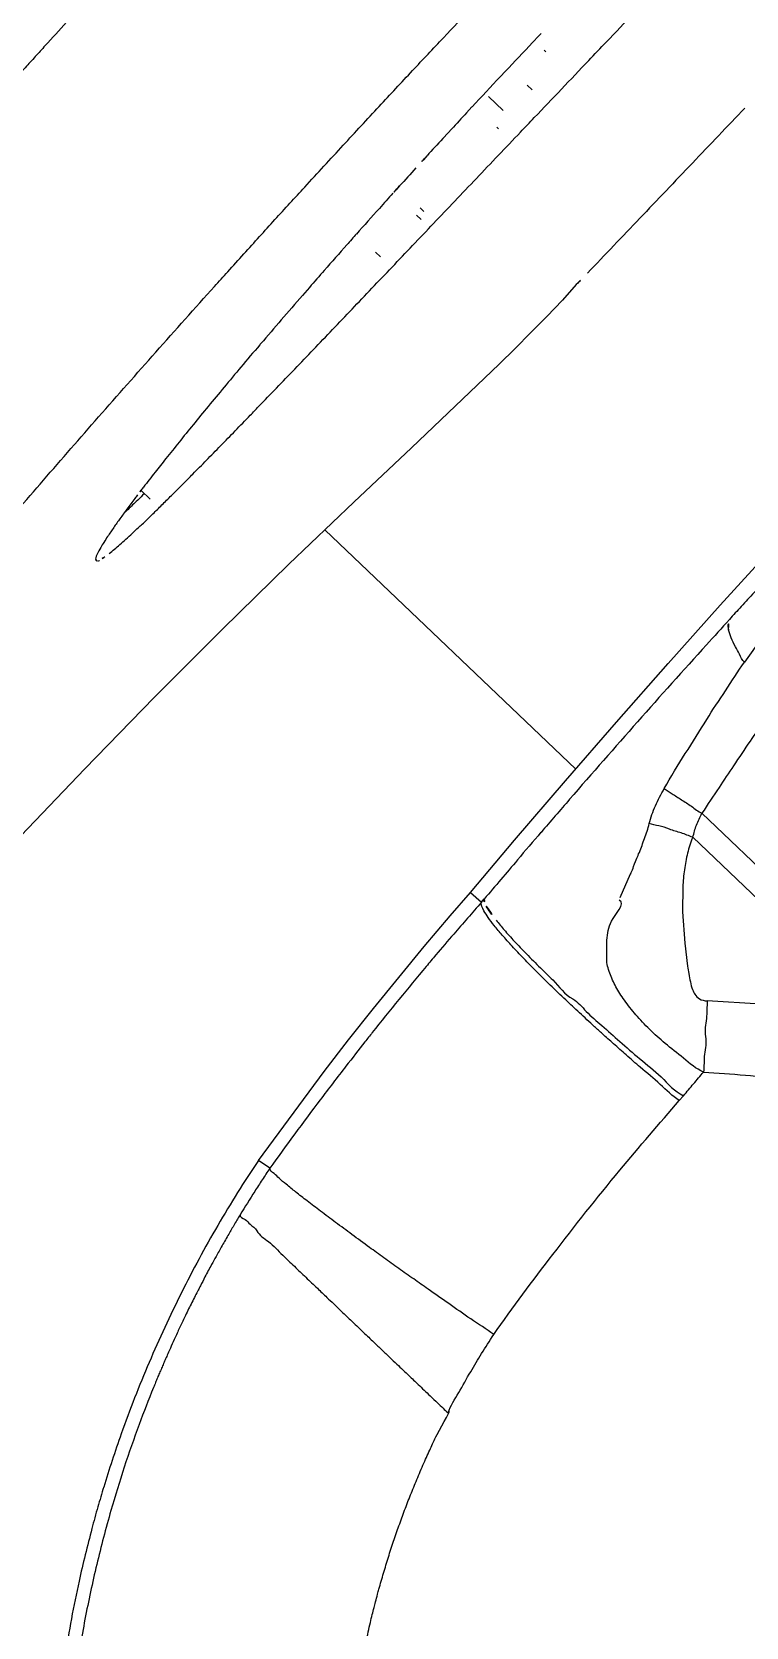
# Model space of a CAD drawing. Header units: millimetres. Extents: x 1145859089 to 1147511753, y -1047484727 to -1047247487.
# Drawn here: x 1146000619.3 to 1146000671.5, y -1047436890.6 to -1047436773.9 of the extents above; entities that cross this region are included whole.
import ezdxf
from ezdxf.xclip import XClip

# ---------------------------------------------------------------- set-up
doc = ezdxf.new("R2010")
doc.units = ezdxf.units.MM
doc.header["$LTSCALE"] = 100
doc.header["$MEASUREMENT"] = 0
doc.header["$XCLIPFRAME"] = 2
doc.layers.get('0').update_dxf_attribs({"linetype": 'CONTINUOUS'})
doc.layers.add('XREF', color=135, linetype='CONTINUOUS')
doc.layers.add('단지배치도$0$W240910', color=135, linetype='CONTINUOUS')

# ---------------------------------------------------------------- blocks, each defined once
blk = doc.blocks.new('단지배치도$0$zw$9902')
at = {"layer": '단지배치도$0$W240910', "linetype": 'ByBlock', "ltscale": 20}
for p, q in [((62515.52, -65404.93), (62515.06, -65405.42)), ((62515.68, -65404.76), (62515.52, -65404.93)), ((62516.02, -65406.11), (62515.91, -65405.99)), ((62513.06, -65407.54), (62512.71, -65407.91)), ((62515.02, -65408.88), (62514.66, -65408.54)), ((62510.43, -65410.35), (62510.24, -65410.56)), ((62510.63, -65410.13), (62510.43, -65410.35)), ((62511.84, -65409.37), (62512.92, -65410.4)), ((62512.58, -65411.73), (62512.45, -65411.6)), ((62508.89, -65412.02), (62508.49, -65412.45)), ((62509.13, -65411.75), (62508.89, -65412.02)), ((62507.34, -65413.71), (62507.22, -65413.84)), ((62507.1, -65417.77), (62506.83, -65417.52)), ((62506.91, -65418.35), (62506.58, -65418.04)), ((62503.95, -65421.1), (62503.57, -65420.74)), ((62498.74, -65423.33), (62498.4, -65423.72)), ((62518.26, -65423.12), (62517.26, -65424.27)), ((62498.4, -65423.72), (62498.23, -65423.92)), ((62517.26, -65424.27), (62516.1, -65425.45)), ((62516.1, -65425.45), (62514.94, -65426.63)), ((62514.94, -65426.63), (62513.78, -65427.79)), ((62495.13, -65427.51), (62495.11, -65427.53)), ((62513.78, -65427.79), (62512.62, -65428.95)), ((62512.62, -65428.95), (62506.22, -65435.06)), ((62506.22, -65435.06), (62501.98, -65439.02)), ((62487.1, -65438.8), (62486.43, -65438.17)), ((62486.68, -65438.4), (62486.55, -65438.52)), ((62501.98, -65439.02), (62497.24, -65443.56)), ((62499.87, -65441.04), (62518.22, -65458.54)), ((62499.87, -65441.04), (62518.22, -65458.54)), ((62528.79, -65446.57), (62532.63, -65442.34)), ((62497.24, -65443.56), (62492.38, -65448.32)), ((62524.98, -65450.82), (62528.79, -65446.57)), ((62533.98, -65445.91), (62530.56, -65450.73)), ((62492.38, -65448.32), (62487.4, -65453.3)), ((62521.21, -65455.11), (62524.98, -65450.82)), ((62487.4, -65453.3), (62482.32, -65458.52)), ((62517.46, -65459.41), (62521.21, -65455.11)), ((62482.32, -65458.52), (62477.14, -65463.95)), ((62513.75, -65463.75), (62517.46, -65459.41)), ((62527.44, -65461.77), (62544.45, -65477.99)), ((62510.52, -65467.57), (62513.75, -65463.75)), ((62540.35, -65476.48), (62526.77, -65463.53)), ((62521.47, -65467.94), (62522.22, -65466.19)), ((62509.03, -65469.28), (62510.52, -65467.57)), ((62510.52, -65467.57), (62510.52, -65467.57)), ((62510.52, -65467.57), (62511.33, -65468.26)), ((62526.05, -65467.15), (62526.03, -65468.97)), ((62511.33, -65468.26), (62511.52, -65468.04)), ((62507.14, -65471.51), (62509.03, -65469.28)), ((62526.03, -65468.97), (62526.2, -65471.26)), ((62505.27, -65473.77), (62507.14, -65471.51)), ((62526.2, -65471.26), (62526.4, -65472.95)), ((62503.42, -65476.04), (62505.27, -65473.77)), ((62501.61, -65478.33), (62503.42, -65476.04)), ((62499.81, -65480.65), (62501.61, -65478.33)), ((62495.01, -65487.15), (62499.81, -65480.65)), ((62525.79, -65482.77), (62526.1, -65482.42)), ((62495.84, -65487.73), (62495.01, -65487.15))]:
    blk.add_line(p, q, dxfattribs=at)
at = {"layer": '단지배치도$0$W240910'}
for radius in [11431.38, 11931.38]:
    blk.add_arc((57394.29, -57699.4), radius, 251.62775, 321.418131, dxfattribs=at)
at = {"layer": '단지배치도$0$W240910', "linetype": 'ByBlock', "ltscale": 20}
for centre, radius, start, end in [((62981.56, -65847.63), 642.78, 136.53148, 136.79068), ((62973.92, -65840.46), 632.31, 136.83644, 137.11182), ((62966.78, -65833.84), 622.57, 137.16541, 137.31466), ((62958.15, -65825.89), 610.84, 137.4026, 137.56232), ((62946.33, -65815.11), 594.84, 137.67614, 137.84709), ((62935.06, -65804.92), 579.65, 137.91771, 138.06478), ((62924.71, -65795.63), 565.74, 138.0644, 138.3191), ((62293.63, -65204.88), 313.19, 315.8266, 316.042), ((62582.07, -65511.3), 120.4, 142.5926, 142.7887), ((62479.9, -65437.39), 6.84, 307.8614, 308.0218), ((62483.26, -65443.19), 0.144, 218.5234, 223.1724), ((63066.37, -65936.79), 726.34, 137.66384, 137.86131), ((63070.31, -65940.34), 731.65, 137.8619, 139.04256), ((63073.03, -65942.72), 735.26, 139.04188, 139.29079), ((63073.17, -65942.84), 735.45, 139.29087, 139.49734), ((63073.84, -65943.41), 736.32, 139.49736, 139.78966), ((62514.34, -65726.12), 251, 84.0521, 86.9192), ((62569.71, -65537.23), 89.91, 163.0571, 164.0213), ((62570.97, -65537.59), 91.22, 164.0214, 165.0566)]:
    blk.add_arc(centre, radius, start, end, dxfattribs=at)
for points, knots in [([(62471.67, -65446.31), (62472.91, -65444.85), (62475.44, -65441.88), (62479.33, -65437.37), (62483.36, -65432.75), (62487.54, -65428.02), (62490.69, -65424.49), (62492.84, -65422.1), (62493.94, -65420.89), (62495.09, -65419.62), (62496.21, -65418.38), (62497.31, -65417.18), (62498.98, -65415.36), (62501.15, -65413), (62503.78, -65410.16), (62506.22, -65407.54), (62508.48, -65405.14), (62510.42, -65403.09), (62512.06, -65401.36), (62513.42, -65399.93), (62514.73, -65398.56), (62516.07, -65397.17), (62517.66, -65395.52), (62519.54, -65393.58), (62521.76, -65391.3), (62524.18, -65388.83), (62526.82, -65386.16), (62529.76, -65383.19), (62533.04, -65379.92), (62535.63, -65377.37), (62537.32, -65375.71), (62538.02, -65375.02), (62538.69, -65374.36), (62539.36, -65373.71), (62541.2, -65371.91), (62544.18, -65369.02), (62548.29, -65365.09), (62552.29, -65361.29), (62556.16, -65357.65), (62558.71, -65355.29), (62559.97, -65354.13)], [0, 0, 0, 0, 5.754772, 11.701837, 17.842698, 24.178414, 30.614069, 32.056733, 33.806246, 35.517577, 37.190653, 38.825407, 40.421773, 44.579899, 48.450932, 52.033955, 55.328249, 58.333272, 60.491174, 62.470126, 64.282682, 66.177217, 68.248546, 71.140295, 74.317893, 77.780853, 81.528517, 85.560038, 90.32131, 95.423109, 96.473352, 97.420829, 98.363515, 99.30141, 100.234513, 106.0602, 111.773038, 117.287196, 122.603733, 127.723968, 127.723968, 127.723968, 127.723968]), ([(62487.14, -65376.62), (62484.02, -65379.89), (62477.08, -65387.18), (62466.34, -65398.5), (62454.96, -65410.54), (62447.4, -65418.55), (62443.66, -65422.54)], [0, 0, 0, 0, 13.559927, 30.196917, 46.820771, 63.243119, 63.243119, 63.243119, 63.243119]), ([(62499.5, -65384.15), (62498.16, -65385.5), (62496.72, -65387.05), (62495.12, -65388.74), (62494.68, -65389.2), (62494.24, -65389.67), (62493.75, -65390.18), (62493.19, -65390.77), (62492.49, -65391.52), (62491.7, -65392.36), (62490.79, -65393.34), (62489.79, -65394.4), (62488.85, -65395.41), (62488.12, -65396.19), (62487.65, -65396.7), (62487.28, -65397.1), (62486.92, -65397.49), (62486.55, -65397.89), (62486.18, -65398.29), (62484.91, -65399.66), (62482.72, -65402.04), (62480.41, -65404.56), (62478.88, -65406.25), (62478.14, -65407.06), (62477.39, -65407.89), (62476.54, -65408.83), (62475.6, -65409.87), (62474.62, -65410.97), (62473.33, -65412.4), (62471.81, -65414.1), (62470.13, -65416), (62468.68, -65417.64), (62467.56, -65418.91), (62466.73, -65419.85), (62466.14, -65420.52), (62465.58, -65421.16), (62464.94, -65421.89), (62464.14, -65422.81), (62463.2, -65423.88), (62462.16, -65425.09), (62461.07, -65426.35), (62459.98, -65427.62), (62458.76, -65429.03), (62457.49, -65430.52), (62456.16, -65432.08), (62455.32, -65433.06), (62454.94, -65433.51)], [0, 0, 0, 0, 5.705615, 6.344775, 6.983953, 7.623147, 8.262356, 9.113533, 10.0558, 11.340705, 12.590566, 14.051792, 15.724267, 16.725511, 17.260787, 17.797878, 18.338146, 18.881592, 19.428213, 19.978007, 24.464145, 29.149909, 30.229139, 31.318359, 32.417556, 33.586447, 35.134392, 36.612216, 38.019979, 40.90396, 43.441354, 45.632794, 47.478854, 48.517933, 49.40386, 50.150831, 51.072437, 52.297142, 53.824649, 55.341491, 57.071477, 58.845043, 60.34303, 62.669323, 64.724559, 66.50918, 66.50918, 66.50918, 66.50918]), ([(62485.83, -65441.28), (62486.03, -65441.08), (62486.45, -65440.7), (62487.07, -65440.1), (62487.72, -65439.47), (62488.4, -65438.79), (62489.12, -65438.08), (62489.73, -65437.47), (62490.43, -65436.76), (62491.23, -65435.95), (62492.26, -65434.89), (62493.33, -65433.8), (62494.26, -65432.84), (62495.26, -65431.8), (62496.35, -65430.67), (62497.68, -65429.28), (62499.05, -65427.86), (62500.44, -65426.4), (62501.87, -65424.91), (62503.32, -65423.38), (62504.8, -65421.83), (62506.3, -65420.25), (62507.83, -65418.64), (62509.39, -65417.01), (62510.96, -65415.35), (62512.56, -65413.67), (62513.97, -65412.19), (62515.51, -65410.57), (62517.18, -65408.83), (62518.93, -65406.98), (62520.7, -65405.13), (62522.47, -65403.28), (62524.47, -65401.18), (62526.45, -65399.11), (62528.4, -65397.06), (62529.83, -65395.57), (62531.21, -65394.12), (62532.54, -65392.73), (62534.31, -65390.88), (62536.04, -65389.07), (62537.72, -65387.31), (62539.34, -65385.6), (62540.45, -65384.43), (62541.01, -65383.84), (62541.04, -65383.8)], [0, 0, 0, 0, 0.847449, 1.696674, 2.601817, 3.560954, 4.572228, 5.633934, 6.15469, 7.571551, 9.046726, 10.576632, 12.158494, 13.041259, 14.920513, 16.84786, 18.822154, 20.84194, 22.905464, 25.010782, 27.155922, 29.339035, 31.5585, 33.812957, 36.101283, 38.422522, 40.775806, 42.241689, 45.117362, 48.00976, 49.880613, 52.802809, 55.698852, 58.564844, 61.396687, 64.190069, 64.771038, 67.397147, 69.963122, 72.464868, 74.898213, 77.258919, 79.542677, 79.703415, 79.703415, 79.703415, 79.703415]), ([(62530.59, -65410.21), (62529.31, -65411.55), (62526.75, -65414.24), (62522.91, -65418.26), (62520.36, -65420.94), (62519.08, -65422.28)], [0, 0, 0, 0, 5.566656, 11.142859, 16.676256, 16.676256, 16.676256, 16.676256]), ([(62505.34, -65415.91), (62505.21, -65416.05), (62505.05, -65416.23), (62504.89, -65416.41), (62504.85, -65416.44)], [0, 0, 0, 0, 0.5798651, 0.7238876, 0.7238876, 0.7238876, 0.7238876]), ([(62502.18, -65419.42), (62501.95, -65419.68), (62501.16, -65420.57), (62500.02, -65421.87), (62499.1, -65422.91), (62498.74, -65423.33)], [0, 0, 0, 0, 1.047958, 3.551246, 5.208172, 5.208172, 5.208172, 5.208172]), ([(62498.23, -65423.92), (62497.71, -65424.51), (62496.7, -65425.68), (62495.66, -65426.89), (62495.14, -65427.5), (62495.11, -65427.53)], [0, 0, 0, 0, 2.363222, 4.650026, 4.771834, 4.771834, 4.771834, 4.771834]), ([(62495.11, -65427.53), (62494.65, -65428.07), (62493.78, -65429.1), (62492.52, -65430.6), (62491.36, -65432), (62490.26, -65433.34), (62489.23, -65434.62), (62488.3, -65435.77), (62487.43, -65436.87), (62486.83, -65437.64), (62486.49, -65438.09), (62486.43, -65438.17)], [0, 0, 0, 0, 2.127156, 4.045177, 5.872128, 7.605906, 9.24446, 10.785751, 12.058482, 13.43101, 13.728003, 13.728003, 13.728003, 13.728003]), ([(62544.84, -65431.2), (62544.62, -65431.43), (62544.12, -65431.95), (62543.25, -65432.85), (62542.16, -65433.99), (62541, -65435.2), (62539.92, -65436.34), (62539.02, -65437.3), (62538.17, -65438.19), (62537.39, -65439.02), (62536.68, -65439.78), (62536.01, -65440.5), (62535.28, -65441.28), (62534.36, -65442.27), (62533.33, -65443.38), (62532.26, -65444.55), (62531.27, -65445.62), (62530.34, -65446.63), (62529.74, -65447.29), (62529.45, -65447.61)], [0, 0, 0, 0, 0.924484, 2.174977, 3.752102, 5.648873, 7.212033, 8.45034, 9.617467, 10.909322, 11.846394, 12.764799, 13.835881, 15.059641, 16.8379, 18.366159, 19.815845, 21.191777, 22.49399, 22.49399, 22.49399, 22.49399]), ([(62486.18, -65438.49), (62486.12, -65438.58), (62485.85, -65438.93), (62485.42, -65439.51), (62484.91, -65440.21), (62484.43, -65440.88), (62484.04, -65441.46), (62483.72, -65441.94), (62483.45, -65442.4), (62483.26, -65442.77), (62483.06, -65443.18), (62483.15, -65443.28)], [0, 0, 0, 0, 0.339642, 1.298823, 2.168812, 2.949692, 3.758261, 4.26833, 4.70124, 5.305254, 5.70849, 5.70849, 5.70849, 5.70849]), ([(62486.55, -65438.52), (62486.39, -65438.68), (62486.01, -65439.05), (62485.55, -65439.49), (62485.25, -65439.77), (62485.18, -65439.83)], [0, 0, 0, 0, 0.667551, 1.595665, 1.890806, 1.890806, 1.890806, 1.890806]), ([(62484.11, -65442.78), (62484.24, -65442.68), (62484.5, -65442.46), (62484.9, -65442.11), (62485.34, -65441.72), (62485.65, -65441.44), (62485.82, -65441.28), (62485.83, -65441.28)], [0, 0, 0, 0, 0.492335, 1.017462, 1.604671, 2.251662, 2.282998, 2.282998, 2.282998, 2.282998]), ([(62529.4, -65448.35), (62529.37, -65448.21), (62529.26, -65447.97), (62529.46, -65447.85), (62529.52, -65447.82)], [0, 0, 0, 0, 0.4061503, 0.608593, 0.608593, 0.608593, 0.608593]), ([(62536.84, -65448.06), (62536.47, -65448.58), (62535.7, -65449.65), (62534.53, -65451.3), (62533.32, -65453.04), (62532.13, -65454.79), (62530.93, -65456.55), (62529.8, -65458.23), (62528.63, -65459.98), (62527.86, -65461.14), (62527.44, -65461.77)], [0, 0, 0, 0, 1.921349, 3.943886, 6.06771, 8.292911, 10.283244, 12.450383, 14.361772, 16.62152, 16.62152, 16.62152, 16.62152]), ([(62529.89, -65449.6), (62529.78, -65449.38), (62529.59, -65448.98), (62529.44, -65448.55), (62529.4, -65448.35)], [0, 0, 0, 0, 0.721787, 1.348123, 1.348123, 1.348123, 1.348123]), ([(62530.56, -65450.73), (62530.36, -65450.6), (62530.23, -65450.14), (62529.99, -65449.78), (62529.89, -65449.6)], [0, 0, 0, 0, 0.700573, 1.317894, 1.317894, 1.317894, 1.317894]), ([(62527.8, -65454.91), (62528.23, -65454.2), (62529.19, -65452.83), (62530.05, -65451.4), (62530.56, -65450.73)], [0, 0, 0, 0, 2.498561, 5.005178, 5.005178, 5.005178, 5.005178]), ([(62524.69, -65459.97), (62525.17, -65459.1), (62526.22, -65457.42), (62527.29, -65455.75), (62527.8, -65454.91)], [0, 0, 0, 0, 2.986497, 5.937873, 5.937873, 5.937873, 5.937873]), ([(62523.58, -65462.53), (62523.71, -65462.09), (62524.01, -65461.2), (62524.46, -65460.38), (62524.69, -65459.97)], [0, 0, 0, 0, 1.381377, 2.793775, 2.793775, 2.793775, 2.793775]), ([(62524.68, -65459.97), (62524.88, -65460.09), (62525.3, -65460.36), (62525.96, -65460.8), (62526.7, -65461.25), (62527.16, -65461.64), (62527.44, -65461.77)], [0, 0, 0, 0, 0.685243, 1.490326, 2.374935, 3.291707, 3.291707, 3.291707, 3.291707]), ([(62526.77, -65463.53), (62526.88, -65463.23), (62526.99, -65462.61), (62527.32, -65462.06), (62527.44, -65461.77)], [0, 0, 0, 0, 0.938821, 1.889943, 1.889943, 1.889943, 1.889943]), ([(62522.87, -65464.63), (62523.02, -65464.3), (62523.23, -65463.59), (62523.52, -65462.9), (62523.58, -65462.53)], [0, 0, 0, 0, 1.084724, 2.222001, 2.222001, 2.222001, 2.222001]), ([(62525.08, -65462.93), (62524.83, -65462.82), (62524.32, -65462.71), (62523.82, -65462.58), (62523.58, -65462.53)], [0, 0, 0, 0, 0.82568, 1.554233, 1.554233, 1.554233, 1.554233]), ([(62526.77, -65463.53), (62526.49, -65463.42), (62525.94, -65463.19), (62525.35, -65463.05), (62525.08, -65462.93)], [0, 0, 0, 0, 0.906867, 1.795053, 1.795053, 1.795053, 1.795053]), ([(62526.77, -65463.53), (62526.62, -65463.91), (62526.37, -65464.69), (62526.14, -65465.91), (62526.07, -65466.73), (62526.05, -65467.15)], [0, 0, 0, 0, 1.21978, 2.446755, 3.711021, 3.711021, 3.711021, 3.711021]), ([(62522.22, -65466.19), (62522.19, -65466.38), (62522.63, -65465.15), (62522.72, -65464.97), (62522.87, -65464.63)], [0, 0, 0, 0, 0.573946, 1.686544, 1.686544, 1.686544, 1.686544]), ([(62511.33, -65468.26), (62510.65, -65469.04), (62509.53, -65470.32), (62508.18, -65471.9), (62506.18, -65474.29), (62504.63, -65476.18), (62503.34, -65477.81)], [0, 0, 0, 0, 3.107718, 5.114105, 6.219866, 12.457963, 12.457963, 12.457963, 12.457963]), ([(62525.79, -65482.77), (62525.27, -65482.46), (62524.4, -65481.54), (62523.07, -65480.47), (62521.94, -65479.47), (62521.02, -65478.66), (62520.24, -65477.97), (62519.6, -65477.38), (62519.04, -65476.87), (62518.5, -65476.37), (62517.98, -65475.89), (62517.27, -65475.22), (62516.4, -65474.38), (62515.54, -65473.53), (62514.89, -65472.88), (62514.43, -65472.4), (62513.99, -65471.94), (62513.46, -65471.37), (62512.88, -65470.73), (62512.29, -65470.03), (62511.83, -65469.43), (62511.5, -65468.9), (62511.26, -65468.47), (62511.33, -65468.26)], [0, 0, 0, 0, 1.832607, 3.750231, 5.118377, 6.354001, 7.445028, 8.226198, 8.983884, 9.716082, 10.421133, 11.097718, 12.658838, 14.029015, 14.733099, 15.405694, 16.044122, 16.645951, 17.731431, 18.648582, 19.380882, 19.964462, 20.622094, 20.622094, 20.622094, 20.622094]), ([(62511.68, -65468.56), (62511.76, -65468.72), (62511.99, -65469.07), (62512.24, -65469.4), (62512.39, -65469.59)], [0, 0, 0, 0, 0.530741, 1.253209, 1.253209, 1.253209, 1.253209]), ([(62512.39, -65469.59), (62512.58, -65469.83), (62513.02, -65470.35), (62513.47, -65470.85), (62513.72, -65471.12)], [0, 0, 0, 0, 0.91555, 2.021517, 2.021517, 2.021517, 2.021517]), ([(62520.48, -65472.43), (62520.5, -65471.97), (62520.45, -65471.05), (62520.6, -65470.09), (62520.83, -65469.67)], [0, 0, 0, 0, 1.384017, 2.801385, 2.801385, 2.801385, 2.801385]), ([(62513.72, -65471.12), (62514.01, -65471.43), (62514.64, -65472.09), (62515.29, -65472.74), (62515.63, -65473.07)], [0, 0, 0, 0, 1.285876, 2.734708, 2.734708, 2.734708, 2.734708]), ([(62515.63, -65473.07), (62515.93, -65473.37), (62516.74, -65474.1), (62517.42, -65475.02), (62518.01, -65475.35)], [0, 0, 0, 0, 1.264365, 3.290567, 3.290567, 3.290567, 3.290567]), ([(62527.56, -65480.69), (62527.01, -65480.47), (62526.13, -65479.65), (62524.78, -65478.66), (62523.62, -65477.59), (62522.62, -65476.54), (62521.8, -65475.51), (62521.13, -65474.49), (62520.71, -65473.48), (62520.47, -65472.78), (62520.48, -65472.43)], [0, 0, 0, 0, 1.776175, 3.501548, 5.039248, 6.491526, 7.85275, 9.019232, 10.108947, 11.158894, 11.158894, 11.158894, 11.158894]), ([(62526.4, -65472.95), (62526.43, -65473.13), (62526.49, -65473.51), (62526.59, -65474.09), (62526.72, -65474.6), (62526.93, -65475.04), (62527.27, -65475.4), (62527.64, -65475.48), (62527.83, -65475.49)], [0, 0, 0, 0, 0.56233, 1.165937, 1.762841, 2.129456, 2.612873, 3.196894, 3.196894, 3.196894, 3.196894]), ([(62518.01, -65475.35), (62518.39, -65475.57), (62519, -65476.35), (62520.19, -65477.32), (62521.48, -65478.49), (62522.91, -65479.76), (62524.52, -65481), (62525.45, -65482.12), (62526.1, -65482.42)], [0, 0, 0, 0, 1.332028, 2.878406, 4.627862, 6.553579, 8.611608, 10.743926, 10.743926, 10.743926, 10.743926]), ([(62527.83, -65475.49), (62527.81, -65475.92), (62527.82, -65476.78), (62527.63, -65477.66), (62527.71, -65478.09)], [0, 0, 0, 0, 1.293583, 2.603693, 2.603693, 2.603693, 2.603693]), ([(62503.34, -65477.81), (62503.16, -65478.04), (62502.51, -65478.85), (62501.24, -65480.48), (62498.89, -65483.54), (62497.05, -65486.05), (62495.84, -65487.73)], [0, 0, 0, 0, 0.863277, 3.109586, 6.217393, 12.429605, 12.429605, 12.429605, 12.429605]), ([(62527.71, -65478.09), (62527.79, -65478.52), (62527.57, -65479.39), (62527.61, -65480.26), (62527.56, -65480.69)], [0, 0, 0, 0, 1.308106, 2.602974, 2.602974, 2.602974, 2.602974]), ([(62526.1, -65482.42), (62526.34, -65482.13), (62526.83, -65481.55), (62527.32, -65480.98), (62527.56, -65480.69)], [0, 0, 0, 0, 1.132134, 2.263801, 2.263801, 2.263801, 2.263801]), ([(62527.56, -65480.69), (62529.6, -65480.82), (62533.69, -65481.19), (62537.76, -65481.61), (62539.8, -65481.86)], [0, 0, 0, 0, 6.14527, 12.29393, 12.29393, 12.29393, 12.29393]), ([(62512.22, -65499.89), (62513.61, -65497.9), (62516.64, -65493.85), (62521.15, -65488.13), (62524.34, -65484.47), (62525.79, -65482.77)], [0, 0, 0, 0, 7.294095, 15.152219, 21.860712, 21.860712, 21.860712, 21.860712]), ([(62495.01, -65487.15), (62493.97, -65488.7), (62491.99, -65491.88), (62489.33, -65496.81), (62486.97, -65501.9), (62485.11, -65506.65), (62484.1, -65509.73), (62483.7, -65511.03)], [0, 0, 0, 0, 5.604425, 11.208847, 16.813268, 22.417692, 26.509652, 26.509652, 26.509652, 26.509652]), ([(62495.84, -65487.73), (62495.66, -65488.01), (62495.29, -65488.57), (62494.56, -65489.7), (62494.03, -65490.55), (62493.68, -65491.12)], [0, 0, 0, 0, 1.007293, 2.015024, 4.025202, 4.025202, 4.025202, 4.025202]), ([(62497.05, -65488.9), (62496.87, -65488.76), (62496.56, -65488.5), (62496.19, -65488.12), (62495.86, -65487.9), (62495.84, -65487.73)], [0, 0, 0, 0, 0.671798, 1.181179, 1.684516, 1.684516, 1.684516, 1.684516]), ([(62512.22, -65499.89), (62511.68, -65499.48), (62510.55, -65498.77), (62508.96, -65497.64), (62507.57, -65496.67), (62506.35, -65495.81), (62505.27, -65495.05), (62504.2, -65494.28), (62503.05, -65493.45), (62501.88, -65492.59), (62500.68, -65491.71), (62499.59, -65490.89), (62498.62, -65490.15), (62497.78, -65489.5), (62497.28, -65489.08), (62497.05, -65488.9)], [0, 0, 0, 0, 2.033653, 3.997936, 5.842594, 7.124382, 8.466422, 9.808844, 11.093688, 12.698846, 14.169551, 15.553294, 16.788003, 17.853596, 18.737237, 18.737237, 18.737237, 18.737237]), ([(62493.68, -65491.12), (62493.62, -65491.23), (62493.48, -65491.46), (62493.2, -65491.93), (62492.9, -65492.44), (62492.6, -65492.96), (62492.36, -65493.38), (62492.14, -65493.78), (62491.88, -65494.24), (62491.62, -65494.71), (62491.35, -65495.21), (62491.07, -65495.73), (62490.83, -65496.21), (62490.59, -65496.67), (62490.38, -65497.07), (62490.07, -65497.69), (62489.7, -65498.44), (62489.3, -65499.29), (62488.95, -65500.04), (62488.65, -65500.71), (62488.42, -65501.23), (62488.23, -65501.65), (62488.08, -65502), (62487.93, -65502.35), (62487.78, -65502.7), (62487.63, -65503.05), (62487.49, -65503.4), (62487.02, -65504.54), (62486.23, -65506.58), (62485.18, -65509.58), (62484.53, -65511.69), (62484.23, -65512.75)], [0, 0, 0, 0, 0.364712, 0.816026, 1.647545, 2.136878, 2.616944, 3.07875, 3.515096, 4.197461, 4.704629, 5.225353, 5.952016, 6.317413, 6.772418, 7.31695, 8.384317, 9.28608, 10.155054, 10.858087, 11.4787, 11.864184, 12.245075, 12.625956, 13.006823, 13.387674, 13.768505, 14.149315, 17.056546, 20.361245, 23.674338, 23.674338, 23.674338, 23.674338]), ([(62493.68, -65491.12), (62493.62, -65491.28), (62494.14, -65491.45), (62494.39, -65491.88), (62494.81, -65492.08), (62494.91, -65492.29)], [0, 0, 0, 0, 0.492114, 1.004173, 1.690206, 1.690206, 1.690206, 1.690206]), ([(62494.91, -65492.29), (62495.07, -65492.64), (62495.89, -65493.1), (62496.44, -65493.75), (62496.79, -65494.08)], [0, 0, 0, 0, 1.157815, 2.59619, 2.59619, 2.59619, 2.59619]), ([(62496.79, -65494.08), (62497.07, -65494.35), (62497.64, -65494.89), (62498.48, -65495.7), (62499.28, -65496.46), (62499.95, -65497.1), (62500.53, -65497.65), (62500.97, -65498.08), (62501.38, -65498.47), (62501.77, -65498.84), (62502.22, -65499.27), (62502.79, -65499.81), (62503.4, -65500.39), (62504.04, -65501), (62504.6, -65501.53), (62505.12, -65502.03), (62505.58, -65502.47), (62506.11, -65502.97), (62506.76, -65503.59), (62507.46, -65504.26), (62508.07, -65504.84), (62508.5, -65505.26), (62508.76, -65505.49), (62508.88, -65505.61)], [0, 0, 0, 0, 1.179301, 2.342456, 3.506143, 4.473842, 5.160793, 5.879994, 6.325824, 6.855944, 7.496249, 8.18678, 9.210974, 10.025851, 10.82309, 11.530409, 12.18399, 12.757494, 13.698048, 14.901772, 15.656142, 16.207344, 16.706154, 16.706154, 16.706154, 16.706154]), ([(62510.54, -65502.6), (62510.79, -65502.15), (62511.35, -65501.25), (62511.92, -65500.35), (62512.22, -65499.89)], [0, 0, 0, 0, 1.552487, 3.184526, 3.184526, 3.184526, 3.184526]), ([(62508.88, -65505.61), (62509.06, -65505.08), (62509.72, -65504.12), (62510.23, -65503.1), (62510.54, -65502.6)], [0, 0, 0, 0, 1.67337, 3.440113, 3.440113, 3.440113, 3.440113]), ([(62501.47, -65540.32), (62501.43, -65538.81), (62501.36, -65537.15), (62501.39, -65535.31), (62501.4, -65534.78), (62501.42, -65534.19), (62501.45, -65533.48), (62501.49, -65532.74), (62501.53, -65532.08), (62501.57, -65531.57), (62501.6, -65531.15), (62501.64, -65530.7), (62501.7, -65530), (62501.83, -65528.69), (62502.17, -65526.08), (62502.61, -65523.59), (62503.04, -65521.64), (62503.19, -65520.96), (62503.33, -65520.38), (62503.46, -65519.88), (62503.59, -65519.38), (62503.71, -65518.93), (62503.85, -65518.42), (62503.99, -65517.91), (62504.16, -65517.32), (62504.34, -65516.74), (62504.52, -65516.16), (62504.7, -65515.58), (62504.96, -65514.81), (62505.29, -65513.86), (62505.7, -65512.73), (62506.14, -65511.6), (62506.61, -65510.45), (62507.08, -65509.34), (62507.63, -65508.16), (62507.99, -65507.29), (62509.22, -65505.14), (62508.88, -65505.61)], [0, 0, 0, 0, 4.518138, 4.98761, 5.519291, 6.113066, 6.768875, 7.649409, 8.317802, 8.774307, 9.159361, 9.580814, 10.143028, 11.268688, 13.525753, 18.051297, 18.832091, 19.524161, 20.127712, 20.643007, 21.07032, 21.66195, 22.040052, 22.651282, 23.261655, 23.871211, 24.480004, 25.088098, 25.695569, 26.903457, 28.109964, 29.315847, 30.522095, 31.839608, 33.002428, 34.150196, 35.90749, 35.90749, 35.90749, 35.90749]), ([(62484.23, -65512.75), (62483.85, -65514.06), (62483.16, -65516.7), (62482.3, -65520.69), (62481.78, -65523.83), (62481.44, -65526.27), (62481.25, -65527.95), (62481.08, -65529.67), (62480.97, -65531.11), (62480.91, -65532.09), (62480.87, -65532.82), (62480.84, -65533.36), (62480.81, -65534), (62480.79, -65534.67), (62480.77, -65535.42), (62480.75, -65536.18), (62480.75, -65536.93), (62480.74, -65537.71), (62480.75, -65538.58), (62480.76, -65539.42), (62480.77, -65539.95), (62480.78, -65540.17)], [0, 0, 0, 0, 4.079477, 8.173509, 12.258182, 13.624922, 15.556668, 17.341206, 18.787337, 19.89692, 20.299669, 20.957982, 21.543963, 22.208089, 22.963843, 23.808245, 24.467429, 25.2359, 26.153896, 27.076101, 27.737024, 27.737024, 27.737024, 27.737024]), ([(62482.84, -65514.07), (62482.5, -65515.34), (62481.74, -65518.44), (62480.81, -65523.41), (62480.11, -65528.98), (62479.76, -65534.58), (62479.76, -65538.31), (62479.81, -65540.18)], [0, 0, 0, 0, 3.957199, 9.561944, 15.166688, 20.771431, 26.376179, 26.376179, 26.376179, 26.376179])]:
    blk.add_open_spline(points, degree=3, knots=knots, dxfattribs=at)
for points in [[(62507.22, -65413.84), (62506.99, -65414.09), (62506.76, -65414.34), (62506.53, -65414.59)], [(62483.27, -65443.33), (62483.4, -65443.31), (62483.5, -65443.22), (62483.6, -65443.15)], [(62483.6, -65443.15), (62483.77, -65443.03), (62483.93, -65442.92), (62484.09, -65442.79)], [(62483.16, -65443.29), (62483.19, -65443.32), (62483.23, -65443.33), (62483.27, -65443.33)], [(62511.52, -65468.04), (62511.46, -65468.21), (62511.59, -65468.41), (62511.68, -65468.56)], [(62520.83, -65469.67), (62521.09, -65469.19), (62521.9, -65468.34), (62521.4, -65468.13)]]:
    blk.add_open_spline(points, degree=3, dxfattribs=at)
blk = doc.blocks.new('단지배치도')
blk.add_blockref('단지배치도$0$zw$9902', (141034.19, 142437.16))

msp = doc.modelspace()

# ---------------------------------------------------------------- block references
at = {"layer": 'XREF'}
ref = msp.add_blockref('단지배치도', (1145797106.633357, -1047513806.462535), dxfattribs=at)
XClip(ref).set_block_clipping_path([(72982.4064819524, 34919.7593965298), (360382.4067475507, 255319.7593436697)])

doc.saveas('drawing.dxf')
